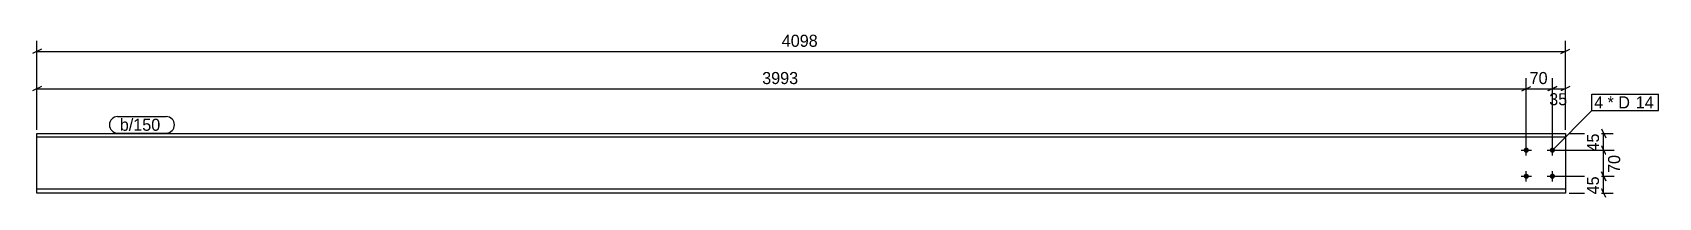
# Model space of a CAD drawing. Header units: millimetres. Extents: x 32 to 4391, y 32 to 475.
import ezdxf

# ---------------------------------------------------------------- set-up
doc = ezdxf.new("R2010")
doc.units = ezdxf.units.MM
doc.styles.add('Comic Sans MS', font='COMIC.TTF', dxfattribs={"height": 0.2})

msp = doc.modelspace()

# ---------------------------------------------------------------- hatches: boundary and pattern name
at = {"linetype": 'Continuous'}
for points in [[(4029.7, 159, -1), (4043.7, 159, -1)], [(4099.7, 159, -1), (4113.7, 159, -1)], [(4029.7, 89, -1), (4043.7, 89, -1)], [(4099.7, 89, -1), (4113.7, 89, -1)]]:
    msp.add_hatch(color=3, dxfattribs=at).paths.add_polyline_path(points)

# ---------------------------------------------------------------- linework, layer by layer
at = {"color": 8, "linetype": 'Continuous'}
for p, q in [((44, 214), (44, 452.4)), ((56, 430), (32, 418)), ((44, 424), (4141.7, 424)), ((4129.7, 418), (4153.7, 430)), ((44, 214), (44, 352.4)), ((4036.7, 169), (4036.7, 352.4)), ((4106.7, 169), (4106.7, 349.6)), ((4141.7, 214), (4141.7, 349.6)), ((56, 330), (32, 318)), ((4024.7, 318), (4048.7, 330)), ((4094.7, 318), (4118.7, 330)), ((4106.7, 324), (4141.7, 324)), ((4153.7, 330), (4129.7, 318)), ((4151.7, 204), (4269.6, 204)), ((4238, 216), (4250, 192)), ((4244, 159), (4244, 204)), ((4116.7, 159), (4269.6, 159)), ((4250, 147), (4238, 171)), ((4116.7, 89), (4272.4, 89)), ((4250, 77), (4238, 101)), ((4151.7, 44), (4269.6, 44)), ((4250, 32), (4238, 56))]:
    msp.add_line(p, q, dxfattribs=at)
at = {"color": 7, "linetype": 'Continuous'}
for p, q in [((44, 44), (44, 204)), ((44, 204), (4141.7, 204)), ((4141.7, 193.5), (44, 193.5)), ((4141.7, 204), (4141.7, 44)), ((4141.7, 54.5), (44, 54.5)), ((4141.7, 44), (44, 44))]:
    msp.add_line(p, q, dxfattribs=at)
at = {"color": 3, "linetype": 'Continuous'}
for p, q in [((4022.7, 159), (4050.7, 159)), ((4036.7, 145), (4036.7, 173)), ((4092.7, 159), (4120.7, 159)), ((4106.7, 145), (4106.7, 173)), ((4022.7, 89), (4050.7, 89)), ((4036.7, 75), (4036.7, 103)), ((4092.7, 89), (4120.7, 89)), ((4106.7, 75), (4106.7, 103))]:
    msp.add_line(p, q, dxfattribs=at)

# ---------------------------------------------------------------- wipeouts: each hides what was drawn before it
at = {"color": 0}
msp.add_wipeout([(4244.9, 271.1), (4244.9, 303.1), (4218.8, 303.1), (4218.8, 271.1)], dxfattribs=at)

# ---------------------------------------------------------------- next in the draw order: wipeouts: each hides what was drawn before it
for points in [[(2151.4, 430), (2151.4, 474.8), (2034.3, 474.8), (2034.3, 430)], [(4156.7, 273.2), (4156.7, 318), (4091.8, 318), (4091.8, 273.2)], [(4244.9, 271.1), (4244.9, 303.1), (4218.8, 303.1), (4218.8, 271.1)], [(384.5, 211), (384.5, 243), (266, 243), (266, 211)], [(4238, 214), (4193.2, 214), (4193.2, 149), (4238, 149)]]:
    msp.add_wipeout(points, dxfattribs=at)

# ---------------------------------------------------------------- next in the draw order: linework, layer by layer
at = {"color": 8, "linetype": 'Continuous'}
for p, q in [((4141.7, 214), (4141.7, 452.4)), ((4106.7, 169), (4106.7, 352.4)), ((4036.7, 324), (4106.7, 324)), ((4118.7, 330), (4094.7, 318)), ((4116.7, 159), (4272.4, 159)), ((4238, 171), (4250, 147)), ((4244, 89), (4244, 159))]:
    msp.add_line(p, q, dxfattribs=at)
at = {"color": 7, "linetype": 'Continuous'}
for p, q in [((4212.8, 265.1), (4212.8, 309.1)), ((4106.7, 159), (4212.8, 265.1))]:
    msp.add_line(p, q, dxfattribs=at)

# ---------------------------------------------------------------- next in the draw order: texts
at = {"color": 3, "style": 'Comic Sans MS'}
for s, p in [('4098', (2040.7, 436.4)), ('35', (4098.2, 279.6))]:
    msp.add_text(s, height=32.38, dxfattribs=at).set_placement(p)
msp.add_text('45', height=32.38, rotation=90.0002, dxfattribs=at).set_placement((4231.6, 155.4))

# ---------------------------------------------------------------- next in the draw order: wipeouts: each hides what was drawn before it
at = {"color": 0}
for points in [[(4320.6, 271.1), (4320.6, 303.1), (4254.5, 303.1), (4254.5, 271.1)], [(384.5, 211), (384.5, 243), (266, 243), (266, 211)]]:
    msp.add_wipeout(points, dxfattribs=at)

# ---------------------------------------------------------------- next in the draw order: linework, layer by layer
at = {"color": 7, "linetype": 'Continuous'}
for p, q in [((260, 249), (390.5, 249)), ((260, 205), (390.5, 205))]:
    msp.add_line(p, q, dxfattribs=at)
for centre, start, end in [((260, 227), 90, 270), ((390.5, 227), 270, 90)]:
    msp.add_arc(centre, 22, start, end, dxfattribs=at)

# ---------------------------------------------------------------- next in the draw order: texts
at = {"color": 3, "style": 'Comic Sans MS'}
msp.add_text('b/150', height=32.38, dxfattribs=at).set_placement((266, 211))

# ---------------------------------------------------------------- next in the draw order: wipeouts: each hides what was drawn before it
at = {"color": 0}
for points in [[(4104.2, 330), (4104.2, 374.8), (4039.3, 374.8), (4039.3, 330)], [(4320.6, 271.1), (4320.6, 303.1), (4254.5, 303.1), (4254.5, 271.1)], [(4294.8, 156.5), (4250, 156.5), (4250, 91.5), (4294.8, 91.5)]]:
    msp.add_wipeout(points, dxfattribs=at)

# ---------------------------------------------------------------- next in the draw order: linework, layer by layer
at = {"color": 8, "linetype": 'Continuous'}
for p, q in [((4036.7, 169), (4036.7, 352.4)), ((44, 324), (4036.7, 324)), ((4024.7, 318), (4048.7, 330)), ((4116.7, 89), (4269.6, 89)), ((4238, 101), (4250, 77)), ((4244, 44), (4244, 89))]:
    msp.add_line(p, q, dxfattribs=at)

# ---------------------------------------------------------------- next in the draw order: texts
at = {"color": 3, "style": 'Comic Sans MS'}
for s, height, p in [('70', 32.38, (4045.7, 336.4)), ('4', 32.4, (4218.8, 271.1))]:
    msp.add_text(s, height=height, dxfattribs=at).set_placement(p)
msp.add_text('70', height=32.38, rotation=90.0002, dxfattribs=at).set_placement((4288.4, 97.9))

# ---------------------------------------------------------------- next in the draw order: wipeouts: each hides what was drawn before it
at = {"color": 0}
msp.add_wipeout([(4375.5, 271.1), (4375.5, 303.1), (4330.2, 303.1), (4330.2, 271.1)], dxfattribs=at)

# ---------------------------------------------------------------- next in the draw order: wipeouts: each hides what was drawn before it
for points in [[(2098.9, 330), (2098.9, 374.8), (1981.8, 374.8), (1981.8, 330)], [(4375.5, 271.1), (4375.5, 303.1), (4330.2, 303.1), (4330.2, 271.1)], [(4238, 99), (4193.2, 99), (4193.2, 34), (4238, 34)]]:
    msp.add_wipeout(points, dxfattribs=at)

# ---------------------------------------------------------------- next in the draw order: linework, layer by layer
at = {"color": 7, "linetype": 'Continuous'}
for p, q in [((4212.8, 309.1), (4391.1, 309.1)), ((4391.1, 265.1), (4391.1, 309.1)), ((4212.8, 265.1), (4391.1, 265.1))]:
    msp.add_line(p, q, dxfattribs=at)

# ---------------------------------------------------------------- next in the draw order: texts
at = {"color": 3, "style": 'Comic Sans MS'}
for s, p in [('3993', (1988.2, 336.4)), ('* D', (4254.5, 271.1)), ('14', (4330.2, 271.1))]:
    msp.add_text(s, height=32.38, dxfattribs=at).set_placement(p)
msp.add_text('45', height=32.38, rotation=90.0002, dxfattribs=at).set_placement((4231.6, 40.4))

doc.saveas('drawing.dxf')
